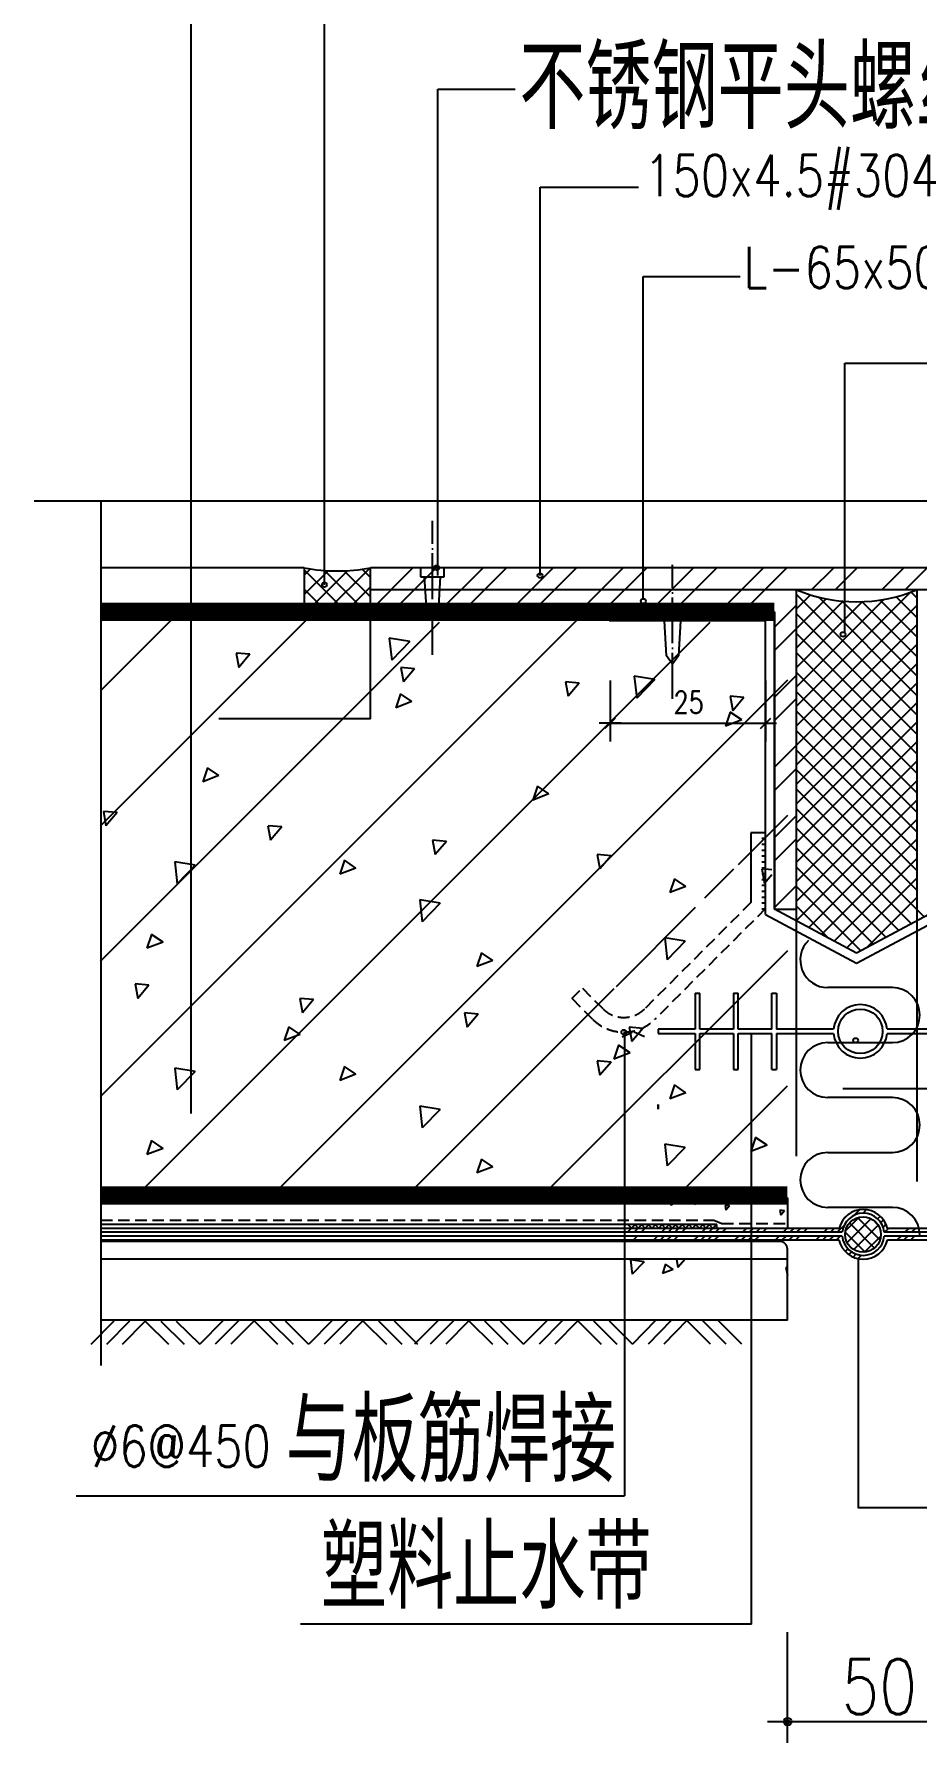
# Model space of a CAD drawing. Extents: x -542930 to 249594, y -301235 to 84515.
# Drawn here: x 216246 to 225858, y -200717 to -182107 of the extents above; entities that cross this region are included whole.
import ezdxf

# ---------------------------------------------------------------- set-up
doc = ezdxf.new("R2010")
doc.units = 0
doc.header["$LTSCALE"] = 1000
doc.header["$MEASUREMENT"] = 0
for name, pattern in [('DOTE', [2.42, 2, -0.2, 0.02, -0.2]), ('HIDDEN', [0.375, 0.25, -0.125]), ('HIDDEN2', [0.1875, 0.125, -0.0625])]:
    doc.linetypes.add(name, pattern=pattern)
doc.layers.get('0').update_dxf_attribs({"linetype": 'CONTINUOUS'})
for name, color, linetype in [('1', 7, 'CONTINUOUS'), ('A-CH-TEXT', 2, 'CONTINUOUS'), ('CLOUD', 2, 'CONTINUOUS'), ('DRAW', 7, 'CONTINUOUS'), ('HATCH', 2, 'CONTINUOUS'), ('MEM', 4, 'CONTINUOUS'), ('PUB_DIM', 3, 'CONTINUOUS'), ('PUB_HATCH', 7, 'CONTINUOUS'), ('PUB_TEXT', 7, 'CONTINUOUS'), ('S_SURFACE', 6, 'CONTINUOUS'), ('TEXT', 7, 'CONTINUOUS'), ('WALL', 255, 'CONTINUOUS')]:
    doc.layers.add(name, color=color, linetype=linetype)
doc.styles.add('_HZTXT', font='txt.shx', dxfattribs={"width": 0.8, "bigfont": 'hztxt.shx'})
doc.styles.add('DIM_FONT', font='SIMPLEX.shx', dxfattribs={"width": 0.8})
doc.styles.add('HZXY', font='romans.shx', dxfattribs={"width": 0.8, "bigfont": 'hztxt.shx'})

msp = doc.modelspace()

# ---------------------------------------------------------------- linework, layer by layer
at = {"color": 2}
for p, q in [((219187.091, -187918.789), (216972.315, -187918.789)), ((219187.091, -187918.789), (219187.091, -188398.789)), ((219907.091, -189562.887), (219907.091, -187918.789)), ((230498.358, -187918.932), (219907.091, -187918.789)), ((230498.358, -188158.789), (219907.091, -188158.789)), ((224547.202, -191636.873), (224547.202, -188158.789)), ((225858.19, -188158.789), (225858.19, -191636.873)), ((224307.202, -188398.789), (224307.202, -191636.873)), ((219907.091, -189562.887), (218258.372, -189562.887)), ((224307.202, -191636.873), (224547.202, -191636.873))]:
    msp.add_line(p, q, dxfattribs=at)
at = {"color": 6}
for p, q in [((220710.656, -187918.789), (220454.656, -187918.789)), ((220454.656, -187918.789), (220454.656, -188018.592)), ((220710.656, -188018.592), (220710.656, -187918.789)), ((220454.656, -188018.592), (220710.656, -188018.592)), ((220494.448, -188018.592), (220516.84, -188398.789)), ((220648.424, -188399.623), (220670.865, -188018.592)), ((220516.84, -188398.789), (220582.656, -188489.225)), ((220516.889, -188399.623), (220582.656, -188489.225)), ((220648.424, -188399.623), (220582.656, -188489.225))]:
    msp.add_line(p, q, dxfattribs=at)
for p, q in [((222637.593, -189612.091), (222397.593, -189612.091)), ((222573.593, -189556.091), (222461.593, -189668.091)), ((224091.202, -189612.091), (224331.202, -189612.091)), ((224155.202, -189668.091), (224267.202, -189556.091))]:
    msp.add_line(p, q)
at = {"color": 2, "const_width": 200}
for points in [[(219907.091, -188398.789), (216972.315, -188398.789)], [(219907.091, -188398.789), (224307.202, -188398.789)]]:
    msp.add_lwpolyline(points, dxfattribs=at)
for centre in [(220629.275, -187918.789), (219407.063, -188103.076), (221755.134, -188003.778), (222879.82, -188282.562), (225054.437, -188644.432), (222667.137, -192976.382), (225192.079, -193066.279)]:
    msp.add_circle(centre, 26)
at = {"layer": '1'}
for p, q in [((222507.966, -188398.789), (222507.966, -188494.789)), ((224307.202, -188398.789), (222507.966, -188398.789)), ((222507.966, -188494.789), (224211.202, -188494.789)), ((224211.202, -191694.425), (224211.202, -188494.789)), ((224307.202, -191636.873), (224307.202, -188398.789)), ((224211.202, -190804.604), (224051.202, -190804.604)), ((224051.202, -190804.604), (224051.202, -191564.865)), ((224211.202, -190868.873), (224170.61, -190868.873)), ((224211.202, -190932.873), (224170.61, -190932.873)), ((224211.202, -190996.873), (224170.61, -190996.873)), ((224211.202, -191060.873), (224170.61, -191060.873)), ((224211.202, -191124.873), (224170.61, -191124.873)), ((224211.202, -191188.873), (224170.61, -191188.873)), ((224211.202, -191252.873), (224170.61, -191252.873)), ((224211.202, -191316.873), (224170.61, -191316.873)), ((224211.202, -191380.873), (224170.61, -191380.873)), ((224211.202, -191444.873), (224170.61, -191444.873)), ((224211.202, -191508.873), (224170.61, -191508.873)), ((224211.202, -191572.873), (224170.61, -191572.873)), ((224211.202, -191636.873), (224170.61, -191636.873)), ((225202.802, -192115.356), (224307.202, -191636.873)), ((226098.19, -191636.873), (225202.802, -192115.356)), ((224211.202, -191694.425), (225202.807, -192224.201)), ((225202.807, -192224.201), (226194.19, -191694.419))]:
    msp.add_line(p, q, dxfattribs=at)
at = {"layer": '1', "linetype": 'HIDDEN2'}
for p, q in [((224051.202, -191564.865), (222893.411, -192722.656)), ((224211.202, -191631.139), (223006.549, -192835.793)), ((222101.452, -192609.519), (222214.589, -192496.382)), ((222440.863, -192722.656), (222214.589, -192496.382)), ((222327.726, -192835.793), (222101.452, -192609.519))]:
    msp.add_line(p, q, dxfattribs=at)
for radius in [320, 480]:
    msp.add_arc((222667.137, -192496.382), radius, 225, 315, dxfattribs=at)
at = {"layer": 'CLOUD'}
for p, q in [((225230.098, -194990.956, 0), (225083.33, -195137.724, 0)), ((225360.747, -195007.621, 0), (225099.995, -195268.373, 0)), ((225213.423, -194995.475, 0), (225456.895, -195238.948, 0)), ((225080.062, -195156.742, 0), (225295.628, -195372.308, 0)), ((225124.96, -195054.326, 0), (225398.044, -195327.41, 0)), ((225437.294, -195078.388, 0), (225170.762, -195344.92, 0)), ((225465.27, -195197.726, 0), (225290.1, -195372.896, 0)), ((225396.774, -195031.512, 0), (225420.858, -195055.596, 0))]:
    msp.add_line(p, q, dxfattribs=at)
at = {"layer": 'DRAW'}
for p, q in [((223445.84, -192551.121), (223445.84, -192942.788)), ((223445.84, -192551.121), (223495.84, -192551.121)), ((223495.84, -192942.788), (223495.84, -192551.121)), ((223862.507, -192551.121), (223862.507, -192942.788)), ((223862.507, -192551.121), (223912.507, -192551.121)), ((223912.507, -192942.788), (223912.507, -192551.121)), ((224279.173, -192551.121), (224329.173, -192551.121)), ((224279.173, -192942.788, 0), (224279.173, -192551.121, 0)), ((224329.173, -192551.121, 0), (224329.173, -192942.788, 0)), ((223445.84, -192942.788), (223041.57, -192942.788)), ((223041.57, -192942.788), (223041.57, -192992.788)), ((223862.507, -192942.788), (223495.84, -192942.788)), ((224279.173, -192942.788), (223912.507, -192942.788)), ((224952.356, -192942.788), (224329.173, -192942.788)), ((226227.818, -192942.788), (225533.543, -192942.788)), ((223041.57, -192992.788), (223445.84, -192992.788)), ((223445.84, -192992.788), (223445.84, -193384.454)), ((223495.84, -193384.454), (223495.84, -192992.788)), ((223495.84, -192992.788), (223862.507, -192992.788)), ((223862.507, -192992.788), (223862.507, -193384.454)), ((223912.507, -193384.454), (223912.507, -192992.788)), ((223912.507, -192992.788), (224279.173, -192992.788)), ((224279.173, -193384.454, 0), (224279.173, -192992.788, 0)), ((224329.173, -192992.788, 0), (224329.173, -193384.454, 0)), ((224329.173, -192992.788), (224952.356, -192992.788)), ((225533.543, -192992.788), (226227.818, -192992.788)), ((223445.84, -193384.454), (223495.84, -193384.454)), ((223862.507, -193384.454), (223912.507, -193384.454)), ((224279.173, -193384.454), (224329.173, -193384.454)), ((223041.57, -193765.453), (223041.57, -193815.453)), ((224448.801, -194780.877), (216972.315, -194780.877)), ((224365.468, -195255.877), (216972.315, -195255.877)), ((224448.801, -196114.21), (224448.801, -195339.21)), ((224448.801, -195447.543), (216972.315, -195447.543)), ((224448.801, -196114.21), (216972.315, -196114.21))]:
    msp.add_line(p, q, dxfattribs=at)
at = {"layer": 'DRAW', "linetype": 'HIDDEN', "ltscale": 0.5}
for p, q in [((216972.315, -195024.685), (223648.974, -195024.685)), ((223648.974, -195024.685), (223735.173, -195061.586)), ((223735.173, -195061.586), (224437.077, -195061.586))]:
    msp.add_line(p, q, dxfattribs=at)
at = {"layer": 'DRAW', "elevation": 0}
msp.add_lwpolyline([(223041.57, -193815.453), (223041.57, -193765.453)], dxfattribs=at)
at = {"layer": 'DRAW'}
msp.add_circle((225242.949, -192967.788, 0), 241.667, dxfattribs=at)
for centre, radius, start, end in [((225242.949, -192967.788, 0), 291.667, 4.9171003, 175.0828997), ((225242.949, -192967.788, 0), 291.667, 184.9171003, 355.0828997), ((224365.468, -195339.21, 0), 83.333, 0, 90)]:
    msp.add_arc(centre, radius, start, end, dxfattribs=at)
at = {"layer": 'HATCH', "ltscale": 10}
for p, q in [((222246.861, -188398.789, 0), (216963.482, -193682.168, 0)), ((219300.583, -188398.789, 0), (216966.467, -190732.904, 0)), ((217827.444, -188398.789, 0), (216967.96, -189258.273, 0)), ((220657.022, -188515.489, 0), (216964.975, -192207.536, 0)), ((223603.3, -188515.489, 0), (217362.912, -194755.877, 0)), ((220112.895, -188686.837, 0), (220140.516, -188924.261, 0)), ((220335.285, -188721.367, 0), (220112.943, -188686.884, 0)), ((218445.583, -188847.947, 0), (218474.49, -189004.654, 0)), ((218595.06, -188861.07, 0), (218445.63, -188847.997, 0)), ((218595.06, -188861.07, 0), (218474.537, -189004.703, 0)), ((220335.285, -188721.367, 0), (220140.563, -188924.308, 0)), ((220238.734, -189004.829, 0), (220267.64, -189161.535, 0)), ((220388.21, -189017.95, 0), (220238.781, -189004.877, 0)), ((220388.21, -189017.95, 0), (220267.687, -189161.584, 0)), ((224448.801, -189143.127, 0), (218836.052, -194755.877, 0)), ((222031.884, -189161.711, 0), (222060.79, -189318.417, 0)), ((222181.36, -189174.831, 0), (222031.931, -189161.757, 0)), ((222181.36, -189174.831, 0), (222060.838, -189318.464, 0)), ((222780.998, -189100.636, 0), (222808.618, -189338.06, 0)), ((223003.387, -189135.165, 0), (222781.045, -189100.681, 0)), ((223003.387, -189135.165, 0), (222808.666, -189338.106, 0)), ((220234.205, -189292.042, 0), (220183.514, -189443.114, 0)), ((220358.608, -189375.968, 0), (220183.561, -189443.162, 0)), ((220358.608, -189375.968, 0), (220234.252, -189292.089, 0)), ((223825.034, -189318.592, 0), (223853.941, -189475.299, 0)), ((223974.511, -189331.711, 0), (223825.082, -189318.638, 0)), ((223974.511, -189331.711, 0), (223853.988, -189475.344, 0)), ((223827.028, -189492.264, 0), (223776.337, -189643.337, 0)), ((223951.431, -189576.188, 0), (223776.385, -189643.382, 0)), ((223951.431, -189576.188, 0), (223827.076, -189492.309, 0)), ((218133.648, -190098.368, 0), (218082.957, -190249.441, 0)), ((218258.052, -190182.296, 0), (218083.005, -190249.49, 0)), ((218258.052, -190182.296, 0), (218133.696, -190098.417, 0)), ((221726.472, -190298.59, 0), (221675.781, -190449.663, 0)), ((221850.875, -190382.515, 0), (221726.52, -190298.637, 0)), ((221850.875, -190382.516, 0), (221675.829, -190449.71, 0)), ((216999.31, -190571.546, 0), (217028.216, -190728.253, 0)), ((217148.787, -190584.67, 0), (216999.358, -190571.597, 0)), ((217148.787, -190584.67, 0), (217028.265, -190728.303, 0)), ((218792.46, -190728.428, 0), (218821.367, -190885.134, 0)), ((218941.938, -190741.55, 0), (218792.509, -190728.477, 0)), ((218941.938, -190741.55, 0), (218821.415, -190885.184, 0)), ((224448.801, -190616.266, 0), (223912.507, -191152.561, 0)), ((220585.61, -190885.309, 0), (220614.517, -191042.016, 0)), ((220735.088, -190898.431, 0), (220585.659, -190885.357, 0)), ((220735.088, -190898.431, 0), (220614.566, -191042.064, 0)), ((219625.915, -191104.916, 0), (219575.224, -191255.989, 0)), ((219750.319, -191188.843, 0), (219625.964, -191104.964, 0)), ((222378.761, -191042.191, 0), (222407.667, -191198.898, 0)), ((222528.239, -191055.311, 0), (222378.81, -191042.238, 0)), ((222528.239, -191055.311, 0), (222407.716, -191198.944, 0)), ((217776.239, -191122.131, 0), (217803.859, -191359.556, 0)), ((217998.63, -191156.664, 0), (217776.288, -191122.18, 0)), ((217998.63, -191156.664, 0), (217803.908, -191359.605, 0)), ((219750.319, -191188.843, 0), (219575.273, -191256.037, 0)), ((223862.507, -191202.561, 0), (223546.469, -191518.598, 0)), ((224171.911, -191199.073, 0), (224200.817, -191355.78, 0)), ((224279.173, -191208.498, 0), (224171.96, -191199.118, 0)), ((224279.173, -191262.502, 0), (224200.867, -191355.825, 0)), ((223218.738, -191305.138, 0), (223168.048, -191456.211, 0)), ((223343.143, -191389.063, 0), (223168.097, -191456.257, 0)), ((223343.143, -191389.063, 0), (223218.787, -191305.184, 0)), ((220444.341, -191535.93, 0), (220471.961, -191773.355, 0)), ((220666.732, -191570.461, 0), (220444.39, -191535.978, 0)), ((220666.732, -191570.461, 0), (220472.011, -191773.402, 0)), ((223445.84, -191619.227, 0), (222582.597, -192482.47, 0)), ((217525.358, -191911.242, 0), (217474.668, -192062.315, 0)), ((217649.763, -191995.171, 0), (217474.717, -192062.365, 0)), ((217649.763, -191995.171, 0), (217525.408, -191911.292, 0)), ((223112.443, -191949.73, 0), (223140.064, -192187.154, 0)), ((223334.835, -191984.259, 0), (223112.493, -191949.776, 0)), ((223334.835, -191984.259, 0), (223140.114, -192187.2, 0)), ((221118.182, -192111.465, 0), (221067.491, -192262.537, 0)), ((221242.587, -192195.391, 0), (221067.541, -192262.585, 0)), ((221242.587, -192195.391, 0), (221118.231, -192111.512, 0)), ((224448.801, -192089.405, 0), (221782.33, -194755.877, 0)), ((217346.187, -192452.026, 0), (217375.093, -192608.733, 0)), ((217495.666, -192465.15, 0), (217346.237, -192452.077, 0)), ((217495.666, -192465.15, 0), (217375.143, -192608.784, 0)), ((222559.9, -192505.167, 0), (220309.191, -194755.877, 0)), ((219139.337, -192608.908, 0), (219168.243, -192765.615, 0)), ((219288.816, -192622.031, 0), (219139.387, -192608.957, 0)), ((219288.816, -192622.031, 0), (219168.294, -192765.664, 0)), ((220932.487, -192765.79, 0), (220961.394, -192922.497, 0)), ((221081.967, -192778.911, 0), (220932.537, -192765.838, 0)), ((221081.967, -192778.911, 0), (220961.444, -192922.544, 0)), ((219017.625, -192917.791, 0), (218966.934, -193068.864, 0)), ((219142.031, -193001.718, 0), (219017.675, -192917.84, 0)), ((222725.638, -192922.672, 0), (222754.544, -193079.378, 0)), ((222875.117, -192935.791, 0), (222725.688, -192922.718, 0)), ((222875.117, -192935.791, 0), (222754.594, -193079.425, 0)), ((219142.031, -193001.719, 0), (218966.985, -193068.913, 0)), ((222610.449, -193118.013, 0), (222559.758, -193269.086, 0)), ((222734.855, -193201.938, 0), (222610.499, -193118.059, 0)), ((223496.469, -192992.788, 0), (223495.84, -192993.417, 0)), ((222378.761, -193289.046, 0), (222407.667, -193445.753, 0)), ((222528.239, -193302.166, 0), (222378.81, -193289.093, 0)), ((222528.239, -193302.166, 0), (222407.716, -193445.799, 0)), ((222734.855, -193201.938, 0), (222559.808, -193269.132, 0)), ((217776.239, -193368.986, 0), (217803.859, -193606.411, 0)), ((217998.63, -193403.519, 0), (217776.288, -193369.036, 0)), ((217998.63, -193403.519, 0), (217803.908, -193606.46, 0)), ((219625.915, -193351.771, 0), (219575.224, -193502.844, 0)), ((219750.319, -193435.699, 0), (219575.273, -193502.893, 0)), ((219750.319, -193435.699, 0), (219625.964, -193351.82, 0)), ((223218.738, -193551.994, 0), (223168.048, -193703.066, 0)), ((223343.143, -193635.918, 0), (223168.097, -193703.112, 0)), ((223343.143, -193635.918, 0), (223218.787, -193552.039, 0)), ((223255.469, -194755.877), (224448.801, -193562.544)), ((220444.341, -193782.786, 0), (220471.961, -194020.21, 0)), ((220666.732, -193817.316, 0), (220444.39, -193782.833, 0)), ((220666.732, -193817.316, 0), (220472.011, -194020.258, 0)), ((217525.358, -194158.098, 0), (217474.668, -194309.17, 0)), ((217649.763, -194242.026, 0), (217474.717, -194309.22, 0)), ((217649.763, -194242.026, 0), (217525.408, -194158.147, 0)), ((223112.443, -194196.585, 0), (223140.064, -194434.009, 0)), ((223334.835, -194231.114, 0), (223112.493, -194196.631, 0)), ((223334.835, -194231.114, 0), (223140.114, -194434.055, 0)), ((224102.715, -194124.561, 0), (224052.025, -194275.634, 0)), ((224227.122, -194208.485, 0), (224052.076, -194275.679, 0)), ((224227.122, -194208.485, 0), (224102.767, -194124.606, 0)), ((221118.182, -194358.32, 0), (221067.491, -194509.393, 0)), ((221242.587, -194442.246, 0), (221067.541, -194509.44, 0)), ((221242.587, -194442.246, 0), (221118.231, -194358.367, 0)), ((217495.666, -194712.005, 0), (217346.237, -194698.932, 0)), ((223172.134, -194811.868, 0), (223181.769, -194864.103, 0)), ((223221.995, -194816.272, 0), (223172.186, -194811.914, 0)), ((223221.995, -194816.272, 0), (223181.821, -194864.149, 0)), ((223449.337, -194803.548, 0), (223432.44, -194853.905, 0)), ((223490.841, -194831.553, 0), (223432.492, -194853.951, 0)), ((223490.841, -194831.553, 0), (223449.389, -194803.593, 0)), ((224448.801, -194780.877, 0), (224448.801, -195114.21, 0)), ((223769.851, -194864.162, 0), (223779.486, -194916.397, 0)), ((223819.712, -194868.565, 0), (223769.903, -194864.207, 0)), ((223819.712, -194868.565, 0), (223779.538, -194916.443, 0)), ((224367.567, -194916.456, 0), (224377.203, -194968.691, 0)), ((224417.429, -194920.859, 0), (224367.619, -194916.501, 0)), ((224417.429, -194920.859, 0), (224377.255, -194968.736, 0)), ((225115.502, -194958.238, 0), (225055.136, -195018.604, 0)), ((225238.378, -194909.019, 0), (225177.582, -194969.816, 0)), ((225311.932, -194909.122, 0), (225272.813, -194948.241, 0)), ((225461.235, -194980.79, 0), (225431.759, -195010.266, 0)), ((225495.532, -195020.15, 0), (225465.588, -195050.094, 0)), ((222708.155, -195155.877), (222791.488, -195072.543)), ((222712.497, -195072.543, 0), (222754.164, -195114.21, 0)), ((222749.152, -195072.323, 0), (222749.078, -195072.543, 0)), ((222749.462, -195072.543, 0), (222749.204, -195072.369, 0)), ((222772.136, -195239.21), (222813.802, -195197.543)), ((222781.812, -195155.877), (222865.145, -195072.543)), ((222786.154, -195072.543, 0), (222827.821, -195114.21, 0)), ((222855.469, -195155.877), (222938.802, -195072.543)), ((222859.811, -195072.543, 0), (222901.478, -195114.21, 0)), ((222933.468, -195072.543, 0), (222975.135, -195114.21, 0)), ((223012.459, -195072.543, 0), (222970.793, -195114.21, 0)), ((222993.107, -195239.21), (223034.773, -195197.543)), ((223007.125, -195072.543, 0), (223048.792, -195114.21, 0)), ((223086.116, -195072.543, 0), (223044.45, -195114.21, 0)), ((223066.763, -195239.21), (223108.43, -195197.543)), ((223076.44, -195155.877), (223159.773, -195072.543)), ((223080.782, -195072.543, 0), (223122.449, -195114.21, 0)), ((223140.42, -195239.21), (223182.087, -195197.543)), ((223150.097, -195155.877), (223233.43, -195072.543)), ((223154.439, -195072.543, 0), (223196.106, -195114.21, 0)), ((223214.077, -195239.21), (223255.744, -195197.543)), ((223223.754, -195155.877), (223307.087, -195072.543)), ((223228.096, -195072.543, 0), (223269.763, -195114.21, 0)), ((223297.411, -195155.877), (223380.744, -195072.543)), ((223301.753, -195072.543, 0), (223343.42, -195114.21, 0)), ((223375.41, -195072.543, 0), (223417.077, -195114.21, 0)), ((223454.401, -195072.543, 0), (223412.734, -195114.21, 0)), ((223435.048, -195239.21), (223476.715, -195197.543)), ((223449.067, -195072.543, 0), (223490.734, -195114.21, 0)), ((223528.058, -195072.543, 0), (223486.391, -195114.21, 0)), ((223508.705, -195239.21), (223550.372, -195197.543)), ((223518.382, -195155.877), (223601.715, -195072.543)), ((223522.724, -195072.543, 0), (223564.391, -195114.21, 0)), ((223624.029, -195197.543, 0), (223582.362, -195239.21, 0)), ((223592.039, -195155.877), (223675.372, -195072.543)), ((223596.381, -195072.543, 0), (223638.048, -195114.21, 0)), ((223697.686, -195197.543, 0), (223656.019, -195239.21, 0)), ((223707.362, -195114.21, 0), (223665.696, -195155.877, 0)), ((223670.038, -195072.543, 0), (223680.8, -195083.305, 0)), ((223781.019, -195114.21, 0), (223739.352, -195155.877, 0)), ((223918.657, -195197.543, 0), (223876.99, -195239.21, 0)), ((223992.314, -195197.543, 0), (223950.647, -195239.21, 0)), ((224001.99, -195114.21, 0), (223960.323, -195155.877, 0)), ((224065.971, -195197.543, 0), (224024.304, -195239.21, 0)), ((224075.647, -195114.21, 0), (224033.98, -195155.877, 0)), ((224139.628, -195197.543, 0), (224097.961, -195239.21, 0)), ((224149.304, -195114.21, 0), (224107.637, -195155.877, 0)), ((224222.961, -195114.21, 0), (224181.294, -195155.877, 0)), ((224360.598, -195197.543, 0), (224318.932, -195239.21, 0)), ((224434.255, -195197.543, 0), (224392.589, -195239.21, 0)), ((224443.932, -195114.21, 0), (224402.265, -195155.877, 0)), ((224507.912, -195197.543, 0), (224466.246, -195239.21, 0)), ((224517.589, -195114.21, 0), (224475.922, -195155.877, 0)), ((224581.569, -195197.543, 0), (224539.903, -195239.21, 0)), ((224591.246, -195114.21, 0), (224549.579, -195155.877, 0)), ((224664.903, -195114.21, 0), (224623.236, -195155.877, 0)), ((224802.54, -195197.543, 0), (224760.873, -195239.21, 0)), ((224876.197, -195197.543, 0), (224834.53, -195239.21, 0)), ((224885.873, -195114.21, 0), (224844.207, -195155.877, 0)), ((224949.854, -195197.543, 0), (224908.187, -195239.21, 0)), ((224959.53, -195114.21, 0), (224917.864, -195155.877, 0)), ((225023.511, -195197.543, 0), (224981.844, -195239.21, 0)), ((225066.714, -195080.684, 0), (224991.521, -195155.877, 0)), ((225522.381, -195066.958, 0), (225490.422, -195098.917, 0)), ((225548.786, -195114.21, 0), (225507.119, -195155.877, 0)), ((225686.424, -195197.543, 0), (225644.757, -195239.21, 0)), ((225760.081, -195197.543, 0), (225718.414, -195239.21, 0)), ((225769.757, -195114.21, 0), (225728.09, -195155.877, 0)), ((225833.738, -195197.543, 0), (225792.071, -195239.21, 0)), ((225843.414, -195114.21, 0), (225801.747, -195155.877, 0)), ((225107.164, -195334.861, 0), (225077.687, -195364.338, 0)), ((225146.992, -195368.69, 0), (225117.048, -195398.634, 0)), ((225195.815, -195393.524, 0), (225163.856, -195425.483, 0)), ((222739.117, -195455.416, 0), (222757.531, -195613.699, 0)), ((222887.398, -195478.452, 0), (222739.17, -195455.463, 0)), ((222887.398, -195478.452, 0), (222757.584, -195613.746, 0)), ((223121.789, -195504.88, 0), (223087.995, -195605.595, 0)), ((223204.745, -195560.844, 0), (223088.047, -195605.64, 0)), ((223204.745, -195560.844, 0), (223121.841, -195504.925, 0)), ((223240.386, -195447.543, 0), (223257.221, -195538.808, 0)), ((223333.892, -195447.543, 0), (223257.273, -195538.854, 0)), ((224433.383, -195538.925, 0), (224448.801, -195622.507, 0)), ((224448.801, -195540.314, 0), (224433.436, -195538.97, 0)), ((225256.22, -195406.776, 0), (225219.495, -195443.501, 0))]:
    msp.add_line(p, q, dxfattribs=at)
at = {"layer": 'HATCH', "linetype": 'HIDDEN', "ltscale": 10}
for p, q in [((222840.557, -194780.877, 0), (222865.557, -194755.877, 0)), ((223095.524, -194780.877, 0), (223070.524, -194755.877, 0)), ((223282.498, -194780.877, 0), (223307.498, -194755.877, 0)), ((223537.465, -194780.877, 0), (223512.465, -194755.877, 0)), ((223724.44, -194780.877, 0), (223749.44, -194755.877, 0)), ((223979.407, -194780.877, 0), (223954.407, -194755.877, 0)), ((224166.382, -194780.877, 0), (224191.382, -194755.877, 0)), ((224421.349, -194780.877, 0), (224396.349, -194755.877, 0))]:
    msp.add_line(p, q, dxfattribs=at)
at = {"layer": 'HATCH'}
for p, q in [((217114.718, -196124.447, 0), (216862.882, -196379.264, 0)), ((217284.596, -196124.447, 0), (217032.759, -196379.264, 0)), ((217454.473, -196124.447, 0), (217202.637, -196379.264, 0)), ((217454.473, -196124.447, 0), (217709.29, -196376.283, 0)), ((217624.351, -196124.447, 0), (217879.168, -196376.283, 0)), ((217794.229, -196124.447, 0), (218049.045, -196376.283, 0)), ((218300.882, -196121.467, 0), (218049.045, -196376.283, 0)), ((218470.759, -196121.467, 0), (218218.923, -196376.283, 0)), ((218640.637, -196121.467, 0), (218388.801, -196376.283, 0)), ((218640.637, -196121.467, 0), (218895.454, -196373.303, 0)), ((218810.515, -196121.467, 0), (219065.331, -196373.303, 0)), ((218980.393, -196121.467, 0), (219235.209, -196373.303, 0)), ((219487.196, -196121.467, 0), (219235.359, -196376.283, 0)), ((219657.073, -196121.467, 0), (219405.237, -196376.283, 0)), ((219826.951, -196121.467, 0), (219575.115, -196376.283, 0)), ((219826.951, -196121.467, 0), (220081.768, -196373.303, 0)), ((219996.829, -196121.467, 0), (220251.645, -196373.303, 0)), ((220166.706, -196121.467, 0), (220421.523, -196373.303, 0)), ((220641.205, -196121.467, 0), (220389.368, -196376.283, 0)), ((220811.082, -196121.467, 0), (220559.246, -196376.283, 0)), ((220980.96, -196121.467, 0), (220729.124, -196376.283, 0)), ((220980.96, -196121.467, 0), (221235.777, -196373.303, 0)), ((221150.838, -196121.467, 0), (221405.654, -196373.303, 0)), ((221320.716, -196121.467, 0), (221575.532, -196373.303, 0)), ((221827.519, -196121.467, 0), (221575.682, -196376.283, 0)), ((221997.396, -196121.467, 0), (221745.56, -196376.283, 0)), ((222167.274, -196121.467, 0), (221915.438, -196376.283, 0)), ((222167.274, -196121.467, 0), (222422.091, -196373.303, 0)), ((222337.152, -196121.467, 0), (222591.968, -196373.303, 0)), ((222507.029, -196121.467, 0), (222761.846, -196373.303, 0)), ((223013.682, -196118.487, 0), (222761.846, -196373.303, 0)), ((223183.56, -196118.487, 0), (222931.724, -196373.303, 0)), ((223353.438, -196118.487, 0), (223101.601, -196373.303, 0)), ((223353.438, -196118.487, 0), (223608.254, -196370.323, 0)), ((223523.315, -196118.487, 0), (223778.132, -196370.323, 0)), ((223693.193, -196118.487, 0), (223948.01, -196370.323, 0))]:
    msp.add_line(p, q, dxfattribs=at)
at = {"layer": 'HATCH', "ltscale": 10}
msp.add_circle((225272.372, -195179.998, 0), 193.711, dxfattribs=at)
at = {"layer": 'MEM'}
for p, q in [((223680.8, -195072.543, 0), (216972.315, -195072.543, 0)), ((225011.041, -195114.21), (216972.315, -195114.21)), ((225046.187, -195155.877, 0), (216972.315, -195155.877, 0)), ((225045.974, -195197.543, 0), (216972.315, -195197.543, 0)), ((223680.8, -195114.21, 0), (223680.8, -195072.543, 0)), ((233736.474, -195155.877, 0), (225503.368, -195155.877, 0)), ((233736.474, -195197.543, 0), (225503.581, -195197.543, 0)), ((233736.474, -195114.21), (225538.515, -195114.21)), ((216972.315, -195239.21, 0), (225010.487, -195239.21, 0)), ((225539.068, -195239.21, 0), (233736.474, -195239.21, 0))]:
    msp.add_line(p, q, dxfattribs=at)
for radius, start, end in [(271.314, 13.57232, 166.42768), (229.647, 5.4981185, 174.5018815), (229.647, 184.9119599, 355.0880401), (271.314, 193.0645704, 346.9354296)]:
    msp.add_arc((225274.778, -195177.88, 0), radius, start, end, dxfattribs=at)
at = {"layer": 'PUB_DIM', "color": 3}
for p, q in [((219407.063, -188103.076), (219407.063, -181647.862)), ((220643.143, -182705.498), (221484.836, -182705.498)), ((220643.143, -188003.778), (220643.143, -182705.498)), ((221755.134, -183771.862), (222827.488, -183771.862)), ((221755.134, -188003.778), (221755.134, -183771.862)), ((222879.82, -184745.062), (223933.223, -184745.062)), ((222879.82, -188256.562), (222879.82, -184745.062)), ((225074.563, -188620.411), (225074.563, -185689.196)), ((225074.563, -185689.196), (226339.537, -185689.196)), ((222676.591, -192976.382), (222676.591, -198027.611)), ((225051.622, -193590.988), (235171.126, -193590.988)), ((216703.526, -198027.611), (222676.591, -198027.611))]:
    msp.add_line(p, q, dxfattribs=at)
at = {"layer": 'PUB_DIM'}
for p, q in [((216246.135, -187188.129), (237331.06, -187188.129)), ((222517.593, -189146.078), (222517.593, -189812.091)), ((224211.202, -189146.078), (224211.202, -189812.091)), ((222518.393, -189612.091), (224210.402, -189612.091)), ((224543.999, -191636.873), (224543.999, -194325.536)), ((225858.19, -191636.873), (225858.19, -194603.085)), ((224059.507, -199425.257, 0), (224059.507, -192992.788, 0)), ((225219.495, -195443.501, 0), (225219.495, -198159.661, 0))]:
    msp.add_line(p, q, dxfattribs=at)
at = {"layer": 'PUB_HATCH', "linetype": 'DOTE', "ltscale": 0.25}
for p, q in [((220582.656, -188866.475), (220582.656, -187407.497)), ((223197.038, -189345.848), (223197.038, -187886.87))]:
    msp.add_line(p, q, dxfattribs=at)
at = {"layer": 'PUB_HATCH'}
for p, q in [((219187.091, -187999.382), (219255.72, -187930.753)), ((219645.212, -188398.789), (219187.091, -187940.668)), ((219187.091, -188211.514), (219447.933, -187950.673)), ((219211.949, -188398.789), (219660.888, -187949.85)), ((219857.344, -188398.789), (219406.612, -187948.057)), ((219424.081, -188398.789), (219903.364, -187919.505)), ((219907.091, -188236.404), (219622.456, -187951.769)), ((219907.091, -188024.272), (219816.81, -187933.991)), ((220370.765, -187918.795), (219907.091, -188382.469)), ((220625.32, -187918.798), (220145.33, -188398.789)), ((221134.43, -187918.805), (220654.446, -188398.789)), ((221388.985, -187918.809), (220909.005, -188398.789)), ((221898.095, -187918.816), (221418.122, -188398.789)), ((222152.65, -187918.819), (221672.68, -188398.789)), ((222661.76, -187918.826), (222181.797, -188398.789)), ((222916.315, -187918.829), (222436.355, -188398.789)), ((223425.425, -187918.836), (222945.472, -188398.789)), ((223679.98, -187918.84), (223200.031, -188398.789)), ((224189.09, -187918.847), (223709.148, -188398.789)), ((224443.645, -187918.85), (223963.706, -188398.789)), ((224712.823, -188158.789), (224952.755, -187918.857)), ((225207.31, -187918.86), (224967.381, -188158.789)), ((225476.498, -188158.789), (225716.42, -187918.867)), ((225731.057, -188158.789), (225970.975, -187918.871)), ((219636.213, -188398.789), (219907.091, -188127.91)), ((219433.08, -188398.789), (219187.091, -188152.8)), ((224865.877, -188260.294), (224307.202, -188818.968)), ((224307.202, -188564.41), (224547.202, -188324.41)), ((224547.202, -189427.496), (225794.359, -188180.339)), ((225858.118, -189520.526), (224547.202, -188209.61)), ((224547.202, -188366.836), (224701.928, -188212.11)), ((224547.202, -189215.364), (225497.37, -188265.196)), ((224547.202, -188791.1), (225058.307, -188279.996)), ((224547.202, -189003.232), (225265.052, -188285.383)), ((225858.129, -189308.405), (224786.768, -188237.044)), ((225858.14, -189096.284), (225041.121, -188279.265)), ((225858.151, -188884.163), (225259.825, -188285.837)), ((225858.162, -188672.043), (225454.998, -188268.878)), ((225858.174, -188459.922), (225633.051, -188234.799)), ((225858.185, -188247.801), (225791.641, -188181.257)), ((219220.948, -188398.789), (219187.091, -188364.932)), ((219848.345, -188398.789), (219907.091, -188340.042)), ((224547.202, -189639.628), (225858.181, -188328.65)), ((225858.106, -189732.647), (224547.202, -188421.742)), ((225858.169, -188540.793), (224307.202, -190091.761)), ((225858.095, -189944.767), (224547.202, -188633.874)), ((224547.202, -190063.893), (225858.158, -188752.936)), ((225858.084, -190156.888), (224547.202, -188846.006)), ((224547.202, -190276.025), (225858.147, -188965.08)), ((225858.073, -190369.009), (224547.202, -189058.138)), ((224307.202, -189328.085), (224547.202, -189088.085)), ((225858.136, -189177.223), (224547.202, -190488.157)), ((224307.202, -189582.644), (224547.202, -189342.644)), ((225858.19, -190581.258), (224547.202, -189270.27)), ((225858.124, -189389.366), (224547.202, -190700.289)), ((225858.19, -190793.39), (224547.202, -189482.402)), ((224547.202, -190912.421), (225858.113, -189601.509)), ((225858.19, -191005.522), (224547.202, -189694.534)), ((224547.202, -191124.553), (225858.102, -189813.653)), ((225858.19, -191217.654), (224547.202, -189906.666)), ((224547.202, -190106.319), (224307.202, -190346.319)), ((224547.202, -191336.685), (225858.091, -190025.796)), ((225858.19, -191429.786), (224547.202, -190118.798)), ((224547.202, -191548.817), (225858.08, -190237.939)), ((225938.487, -191722.216), (224547.202, -190330.93)), ((224547.202, -191760.949), (225858.136, -190450.015)), ((225800.235, -191796.096), (224547.202, -190543.062)), ((224547.202, -190615.436), (224307.202, -190855.436)), ((224682.763, -191837.52), (225858.124, -190662.158)), ((224547.202, -190869.994), (224307.202, -191109.994)), ((225661.983, -191869.976), (224547.202, -190755.195)), ((224821.026, -191911.389), (225858.113, -190874.302)), ((225523.731, -191943.856), (224547.202, -190967.327)), ((225858.102, -191086.445), (224959.29, -191985.257)), ((225385.479, -192017.736), (224547.202, -191179.459)), ((225097.553, -192059.126), (225858.091, -191298.588)), ((224547.202, -191379.111), (224307.202, -191619.111)), ((225247.227, -192091.616), (224547.202, -191391.591)), ((224547.202, -191633.67), (224543.999, -191636.873)), ((224893.688, -191950.209), (224547.202, -191603.723)), ((225311.589, -192057.221), (225858.08, -191510.731)), ((222648.709, -193026.839), (222759.742, -192976.37)), ((222892.824, -193026.839), (222781.08, -192976.046))]:
    msp.add_line(p, q, dxfattribs=at)
at = {"layer": 'PUB_TEXT'}
msp.add_line((216972.315, -187188.129, 0), (216972.315, -196608.771, 0), dxfattribs=at)
at = {"layer": 'S_SURFACE'}
for p, q in [((223069.038, -188497.965), (223069.038, -188398.162)), ((223069.038, -188398.162), (223325.038, -188398.162)), ((223325.038, -188497.965), (223069.038, -188497.965)), ((223131.27, -188878.996), (223108.83, -188497.965)), ((223285.246, -188497.965), (223262.855, -188878.162)), ((223325.038, -188398.162), (223325.038, -188497.965)), ((223197.038, -188968.598), (223131.27, -188878.996)), ((223262.855, -188878.162), (223197.038, -188968.598)), ((225592.013, -192491.698), (224888.013, -192491.698)), ((224888.013, -193090.098), (225592.013, -193090.098)), ((225592.013, -193688.498), (224888.013, -193688.498)), ((224888.013, -194286.898), (225592.013, -194286.898)), ((225592.013, -194885.298), (224888.013, -194885.298))]:
    msp.add_line(p, q, dxfattribs=at)
for centre, radius, start, end in [((219547.091, -186056.556), 1896.711, 259.058754, 280.941246), ((225202.696, -186581.734), 1707.857, 247.4300632, 292.5699368), ((224888.013, -192192.498), 299.2, 134.0682986, 270), ((225592.013, -192790.898), 299.2, 270, 90), ((224888.013, -193389.298), 299.2, 90, 270), ((225592.013, -193987.698), 299.2, 270, 90), ((224888.013, -194586.098), 299.2, 90, 270), ((225592.013, -195184.498), 299.2, 0, 90)]:
    msp.add_arc(centre, radius, start, end, dxfattribs=at)
at = {"layer": 'TEXT', "ltscale": 10}
for p, q in [((217953.54, -171616.033, 0), (217953.54, -193861.062, 0)), ((233802.38, -198156.494, 0), (225219.495, -198156.494, 0)), ((224059.507, -199425.257), (219147.323, -199425.257))]:
    msp.add_line(p, q, dxfattribs=at)
at = {"layer": 'TEXT'}
for p, q in [((224449.856, -200716.616, 0), (224449.856, -199512.534, 0)), ((226318.764, -200487.689), (224230.81, -200487.689))]:
    msp.add_line(p, q, dxfattribs=at)
for centre, radius in [((224451.545, -200484.758), 41.665), ((224449.856, -200487.689), 20.833)]:
    msp.add_circle(centre, radius, dxfattribs=at)
at = {"layer": 'WALL', "color": 54, "const_width": 200, "elevation": 0}
msp.add_lwpolyline([(216972.315, -194755.877), (224448.801, -194755.877)], dxfattribs=at)

# ---------------------------------------------------------------- texts
at = {"color": 7, "style": 'DIM_FONT', "width": 0.8}
msp.add_text('25', height=240, dxfattribs=at).set_placement((223208.969, -189504.091))
at = {"layer": 'A-CH-TEXT', "color": 7, "style": 'HZXY', "width": 0.8}
for s, p in [('不锈钢平头螺丝 ', (221529.491, -183140.728)), ('与板筋焊接', (218983.638, -197874.172)), ('塑料止水带', (219369.363, -199254.871, 0))]:
    msp.add_text(s, height=900, dxfattribs=at).set_placement(p)
at = {"layer": 'PUB_DIM', "style": '_HZTXT', "width": 0.8}
msp.add_text('50', height=600, dxfattribs=at).set_placement((225038.48, -200404.696, 0))
at = {"layer": 'PUB_TEXT', "style": 'DIM_FONT', "width": 0.8}
for s, p in [('150x4.5#304', (222888.688, -183871.724)), ('L-65x50x4.5#304', (223972.063, -184871.933)), ('%%C6@450', (216864.265, -197710.811))]:
    msp.add_text(s, height=450, dxfattribs=at).set_placement(p)

doc.saveas('drawing.dxf')
